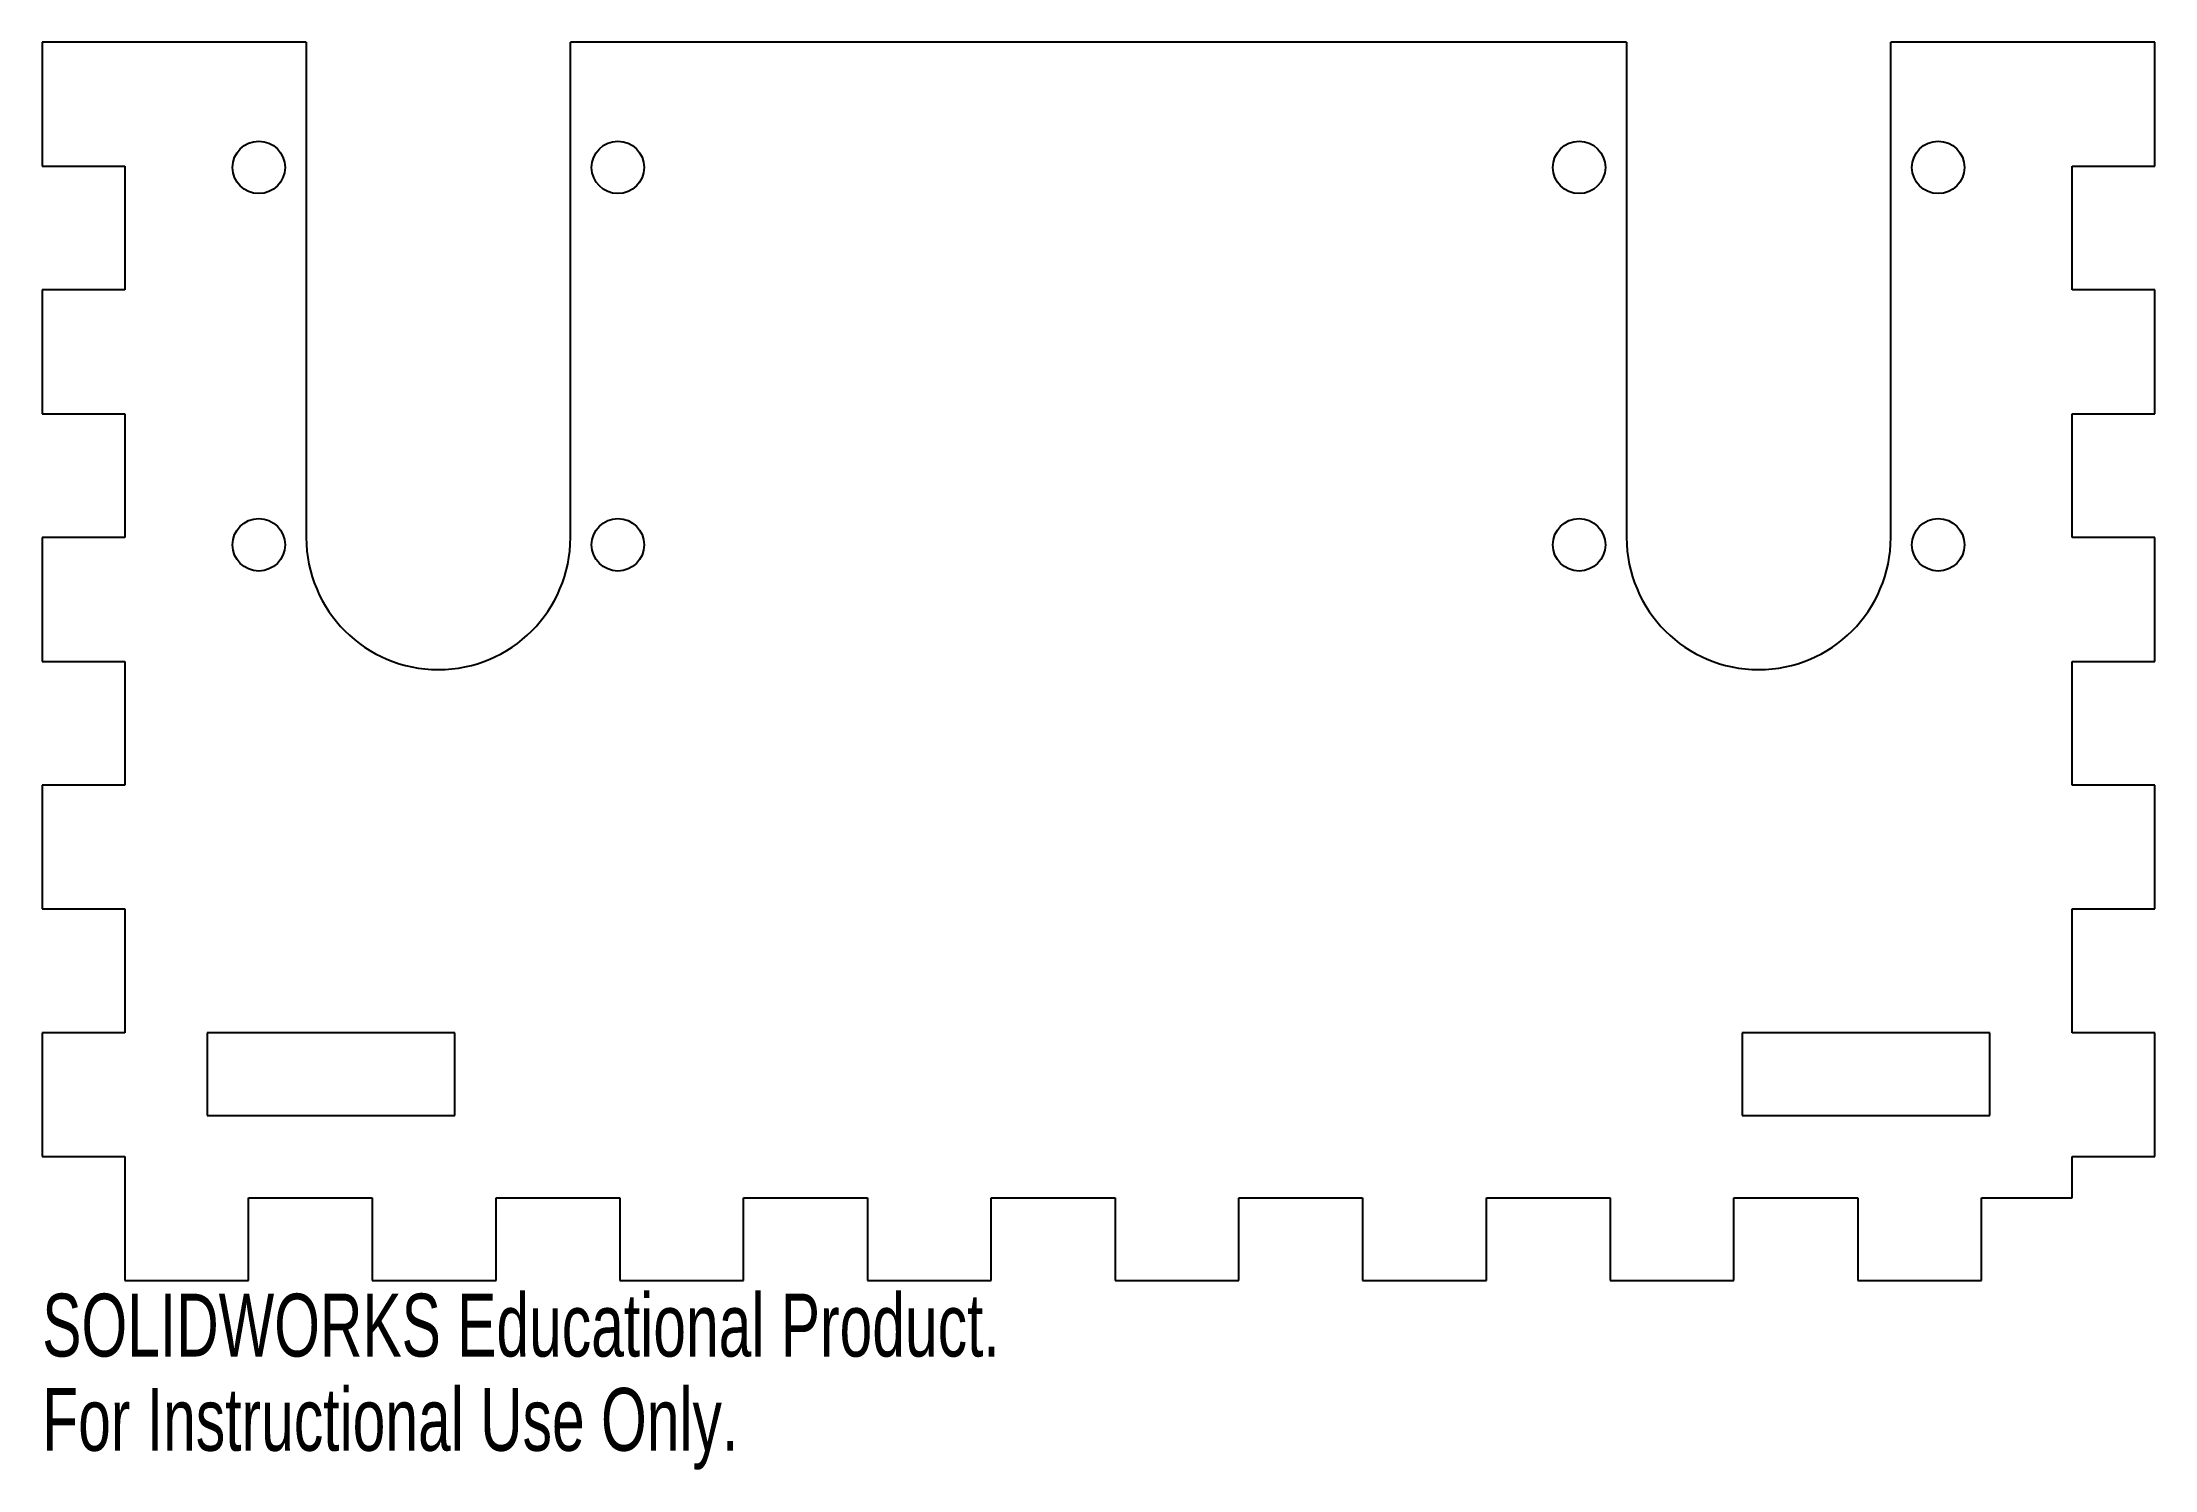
# Model space of a CAD drawing. Header units: inches. Extents: x -0.25 to 6.15, y -4.32 to 0.
import ezdxf

# ---------------------------------------------------------------- set-up
doc = ezdxf.new("R2010")
doc.units = ezdxf.units.IN
doc.header["$MEASUREMENT"] = 0
doc.styles.add('SLDTEXTSTYLE0', font='TXT', dxfattribs={"width": 0.7})

msp = doc.modelspace()

# ---------------------------------------------------------------- linework, layer by layer
at = {"color": 7, "linetype": 'Continuous', "lineweight": 25}
for p, q in [((0.55, 0), (-0.25, 0)), ((-0.25, 0), (-0.25, -0.375)), ((0.55, 0), (0.55, -1.5)), ((4.55, 0), (1.35, 0)), ((1.35, -1.5), (1.35, 0)), ((4.55, 0), (4.55, -1.5)), ((5.35, -1.5), (5.35, 0)), ((6.15, 0), (5.35, 0)), ((6.15, -0.375), (6.15, 0)), ((-0.25, -0.375), (0, -0.375)), ((0, -0.375), (0, -0.75)), ((5.9, -0.75), (5.9, -0.375)), ((5.9, -0.375), (6.15, -0.375)), ((0, -0.75), (-0.25, -0.75)), ((-0.25, -0.75), (-0.25, -1.125)), ((6.15, -0.75), (5.9, -0.75)), ((6.15, -1.125), (6.15, -0.75)), ((-0.25, -1.125), (0, -1.125)), ((0, -1.125), (0, -1.5)), ((5.9, -1.5), (5.9, -1.125)), ((5.9, -1.125), (6.15, -1.125)), ((0, -1.5), (-0.25, -1.5)), ((-0.25, -1.5), (-0.25, -1.875)), ((6.15, -1.5), (5.9, -1.5)), ((6.15, -1.875), (6.15, -1.5)), ((-0.25, -1.875), (0, -1.875)), ((0, -1.875), (0, -2.25)), ((5.9, -2.25), (5.9, -1.875)), ((5.9, -1.875), (6.15, -1.875)), ((0, -2.25), (-0.25, -2.25)), ((-0.25, -2.25), (-0.25, -2.625)), ((6.15, -2.25), (5.9, -2.25)), ((6.15, -2.625), (6.15, -2.25)), ((-0.25, -2.625), (0, -2.625)), ((0, -2.625), (0, -3)), ((5.9, -3), (5.9, -2.625)), ((5.9, -2.625), (6.15, -2.625)), ((0, -3), (-0.25, -3)), ((-0.25, -3), (-0.25, -3.375)), ((0.25, -3), (0.25, -3.25)), ((1, -3), (0.25, -3)), ((1, -3.25), (1, -3)), ((4.9, -3), (4.9, -3.25)), ((5.65, -3), (4.9, -3)), ((5.65, -3.25), (5.65, -3)), ((6.15, -3), (5.9, -3)), ((6.15, -3.375), (6.15, -3)), ((0.25, -3.25), (1, -3.25)), ((4.9, -3.25), (5.65, -3.25)), ((-0.25, -3.375), (0, -3.375)), ((0, -3.375), (0, -3.75)), ((5.9, -3.5), (5.9, -3.375)), ((5.9, -3.375), (6.15, -3.375)), ((0.375, -3.75), (0.375, -3.5)), ((0.375, -3.5), (0.75, -3.5)), ((0.75, -3.5), (0.75, -3.75)), ((1.125, -3.75), (1.125, -3.5)), ((1.125, -3.5), (1.5, -3.5)), ((1.5, -3.5), (1.5, -3.75)), ((1.875, -3.75), (1.875, -3.5)), ((1.875, -3.5), (2.25, -3.5)), ((2.25, -3.5), (2.25, -3.75)), ((2.625, -3.75), (2.625, -3.5)), ((2.625, -3.5), (3, -3.5)), ((3, -3.5), (3, -3.75)), ((3.375, -3.75), (3.375, -3.5)), ((3.375, -3.5), (3.75, -3.5)), ((3.75, -3.5), (3.75, -3.75)), ((4.125, -3.75), (4.125, -3.5)), ((4.125, -3.5), (4.5, -3.5)), ((4.5, -3.5), (4.5, -3.75)), ((4.875, -3.75), (4.875, -3.5)), ((4.875, -3.5), (5.25, -3.5)), ((5.25, -3.5), (5.25, -3.75)), ((5.625, -3.75), (5.625, -3.5)), ((5.625, -3.5), (5.9, -3.5)), ((0, -3.75), (0.375, -3.75)), ((0.75, -3.75), (1.125, -3.75)), ((1.5, -3.75), (1.875, -3.75)), ((2.25, -3.75), (2.625, -3.75)), ((3, -3.75), (3.375, -3.75)), ((3.75, -3.75), (4.125, -3.75)), ((4.5, -3.75), (4.875, -3.75)), ((5.25, -3.75), (5.625, -3.75))]:
    msp.add_line(p, q, dxfattribs=at)
for centre in [(0.406, -0.379), (1.494, -0.379), (4.406, -0.379), (5.494, -0.379), (0.406, -1.522), (1.494, -1.522), (4.406, -1.522), (5.494, -1.522)]:
    msp.add_circle(centre, 0.0795, dxfattribs=at)
for centre in [(0.95, -1.5), (4.95, -1.5)]:
    msp.add_arc(centre, 0.4, 180, 0, dxfattribs=at)

# ---------------------------------------------------------------- texts
at = {"color": 7, "linetype": 'Continuous', "char_height": 0.1903, "attachment_point": 1, "style": 'SLDTEXTSTYLE0'}
for s, insert in [('SOLIDWORKS Educational Product.', (-0.25, -3.7901)), ('For Instructional Use Only.', (-0.25, -4.0756))]:
    msp.add_mtext(s, dxfattribs=dict(at, insert=insert))

doc.saveas('drawing.dxf')
